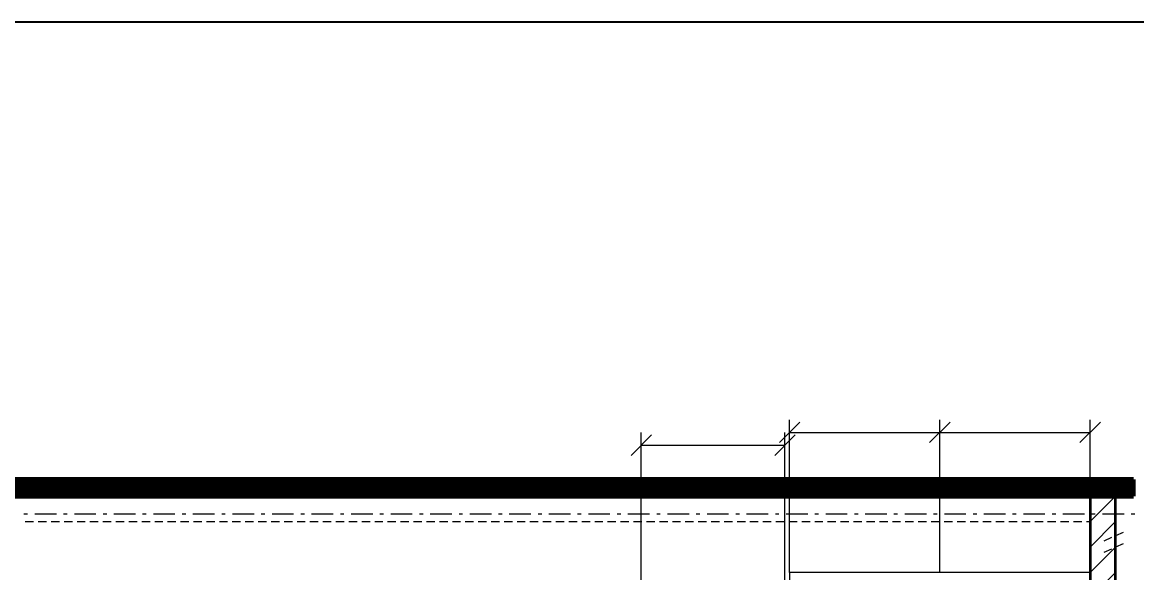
# Model space of a CAD drawing. Header units: millimetres. Extents: x -39780 to 216580, y 220 to 11660.
# Drawn here: x 83958 to 88333, y 9499 to 11660 of the extents above; entities that cross this region are included whole.
import ezdxf

# ---------------------------------------------------------------- set-up
doc = ezdxf.new("R2010")
doc.units = ezdxf.units.MM
for name, color, linetype, lineweight in [('AXIS', 8, 'CONTINUOUS', 9), ('BAND', 7, 'CONTINUOUS', 60), ('DIM', 7, 'CONTINUOUS', 13), ('FRAME', 7, 'CONTINUOUS', 25), ('HATCH', 8, 'CONTINUOUS', 9), ('PENDING', 8, 'CONTINUOUS', 13), ('WALL', 7, 'CONTINUOUS', 35), ('WOOD', 7, 'CONTINUOUS', 18)]:
    doc.layers.add(name, color=color, linetype=linetype, lineweight=lineweight)

msp = doc.modelspace()

# ---------------------------------------------------------------- linework, layer by layer
at = {"layer": 'AXIS'}
for p, q in [((83965.1, 9730), (83979.2, 9730)), ((84007.4, 9730), (84092.1, 9730)), ((84120.3, 9730), (84134.4, 9730)), ((84162.7, 9730), (84247.3, 9730)), ((84275.6, 9730), (84289.7, 9730)), ((84317.9, 9730), (84402.6, 9730)), ((84430.8, 9730), (84444.9, 9730)), ((84473.1, 9730), (84557.8, 9730)), ((84586, 9730), (84600.1, 9730)), ((84628.3, 9730), (84713, 9730)), ((84741.2, 9730), (84755.3, 9730)), ((84783.6, 9730), (84868.2, 9730)), ((84896.4, 9730), (84910.6, 9730)), ((84938.8, 9730), (85023.4, 9730)), ((85051.7, 9730), (85065.8, 9730)), ((85094, 9730), (85178.7, 9730)), ((85206.9, 9730), (85221, 9730)), ((85249.2, 9730), (85333.9, 9730)), ((85362.1, 9730), (85376.2, 9730)), ((85404.4, 9730), (85489.1, 9730)), ((85517.3, 9730), (85531.4, 9730)), ((85559.7, 9730), (85644.3, 9730)), ((85672.6, 9730), (85686.7, 9730)), ((85714.9, 9730), (85799.6, 9730)), ((85827.8, 9730), (85841.9, 9730)), ((85870.1, 9730), (85954.8, 9730)), ((85983, 9730), (85997.1, 9730)), ((86025.3, 9730), (86110, 9730)), ((86138.2, 9730), (86152.3, 9730)), ((86180.6, 9730), (86265.2, 9730)), ((86293.4, 9730), (86307.6, 9730)), ((86335.8, 9730), (86420.4, 9730)), ((86448.7, 9730), (86462.8, 9730)), ((86491, 9730), (86575.7, 9730)), ((86603.9, 9730), (86618, 9730)), ((86646.2, 9730), (86730.9, 9730)), ((86759.1, 9730), (86773.2, 9730)), ((86801.4, 9730), (86886.1, 9730)), ((86914.3, 9730), (86928.4, 9730)), ((86956.7, 9730), (87041.3, 9730)), ((87069.6, 9730), (87083.7, 9730)), ((87111.9, 9730), (87196.6, 9730)), ((87224.8, 9730), (87238.9, 9730)), ((87267.1, 9730), (87351.8, 9730)), ((87380, 9730), (87394.1, 9730)), ((87422.3, 9730), (87507, 9730)), ((87535.2, 9730), (87549.3, 9730)), ((87577.6, 9730), (87662.2, 9730)), ((87690.4, 9730), (87704.6, 9730)), ((87732.8, 9730), (87817.4, 9730)), ((87845.7, 9730), (87859.8, 9730)), ((87888, 9730), (87972.7, 9730)), ((88000.9, 9730), (88015, 9730)), ((88043.2, 9730), (88127.9, 9730)), ((88156.1, 9730), (88170.2, 9730)), ((88198.4, 9730), (88283.1, 9730)), ((88311.3, 9730), (88325.4, 9730))]:
    msp.add_line(p, q, dxfattribs=at)
at = {"layer": 'BAND'}
for p, q in [((88320, 9865), (82530, 9865)), ((82530, 9864), (88320, 9864)), ((82530, 9856), (88320, 9856)), ((82530, 9848), (88320, 9848)), ((88320, 9800), (88320, 9865)), ((82530, 9840), (88320, 9840)), ((82530, 9832), (88320, 9832)), ((82530, 9824), (88320, 9824)), ((82530, 9816), (88320, 9816)), ((82530, 9808), (88320, 9808)), ((82530, 9800), (88320, 9800)), ((82530, 9800), (88320, 9800))]:
    msp.add_line(p, q, dxfattribs=at)
at = {"layer": 'DIM'}
for p, q in [((86930, 10010), (87010, 10090)), ((86970, 9500), (86970, 10100)), ((87520, 10010), (87600, 10090)), ((87520, 10010), (87600, 10090)), ((87560, 9500), (87560, 10100)), ((87560, 9500), (87560, 10100)), ((88110, 10010), (88190, 10090)), ((88150, 9500), (88150, 10100)), ((86348, 9960), (86428, 10040)), ((86388, 9400), (86388, 10050)), ((86912, 9960), (86992, 10040)), ((86952, 9400), (86952, 10050)), ((86970, 10050), (87560, 10050)), ((87560, 10050), (88150, 10050)), ((86388, 10000), (86952, 10000))]:
    msp.add_line(p, q, dxfattribs=at)
at = {"layer": 'FRAME'}
msp.add_line((96580, 11660), (80220, 11660), dxfattribs=at)
at = {"layer": 'HATCH'}
for p, q in [((88150, 9700), (88250, 9800)), ((88150, 9600), (88250, 9700)), ((88150, 9500), (88250, 9600)), ((88150, 9400), (88250, 9500))]:
    msp.add_line(p, q, dxfattribs=at)
at = {"layer": 'PENDING'}
for p, q in [((83970, 9700), (84002.5, 9700)), ((84020.8, 9700), (84053.3, 9700)), ((84071.6, 9700), (84104.1, 9700)), ((84122.4, 9700), (84154.9, 9700)), ((84173.2, 9700), (84205.7, 9700)), ((84224, 9700), (84256.5, 9700)), ((84274.8, 9700), (84307.3, 9700)), ((84325.6, 9700), (84358.1, 9700)), ((84376.4, 9700), (84408.9, 9700)), ((84427.2, 9700), (84459.7, 9700)), ((84478, 9700), (84510.5, 9700)), ((84528.8, 9700), (84561.3, 9700)), ((84579.6, 9700), (84612.1, 9700)), ((84630.4, 9700), (84662.9, 9700)), ((84681.2, 9700), (84713.7, 9700)), ((84732, 9700), (84764.5, 9700)), ((84782.8, 9700), (84815.3, 9700)), ((84833.6, 9700), (84866.1, 9700)), ((84884.4, 9700), (84916.9, 9700)), ((84935.2, 9700), (84967.7, 9700)), ((84986, 9700), (85018.5, 9700)), ((85036.8, 9700), (85069.3, 9700)), ((85087.6, 9700), (85120.1, 9700)), ((85138.4, 9700), (85170.9, 9700)), ((85189.2, 9700), (85221.7, 9700)), ((85240, 9700), (85272.5, 9700)), ((85290.8, 9700), (85323.3, 9700)), ((85341.6, 9700), (85374.1, 9700)), ((85392.4, 9700), (85424.9, 9700)), ((85443.2, 9700), (85475.7, 9700)), ((85494, 9700), (85526.5, 9700)), ((85544.8, 9700), (85577.3, 9700)), ((85595.6, 9700), (85628.1, 9700)), ((85646.4, 9700), (85678.9, 9700)), ((85697.2, 9700), (85729.7, 9700)), ((85748, 9700), (85780.5, 9700)), ((85798.8, 9700), (85831.3, 9700)), ((85849.6, 9700), (85882.1, 9700)), ((85900.4, 9700), (85932.9, 9700)), ((85951.2, 9700), (85983.7, 9700)), ((86002, 9700), (86034.5, 9700)), ((86052.8, 9700), (86085.3, 9700)), ((86103.6, 9700), (86136.1, 9700)), ((86154.4, 9700), (86186.9, 9700)), ((86205.2, 9700), (86237.7, 9700)), ((86256, 9700), (86288.5, 9700)), ((86306.8, 9700), (86339.3, 9700)), ((86357.6, 9700), (86390.1, 9700)), ((86408.4, 9700), (86440.9, 9700)), ((86459.2, 9700), (86491.7, 9700)), ((86510, 9700), (86542.5, 9700)), ((86560.8, 9700), (86593.3, 9700)), ((86611.6, 9700), (86644.1, 9700)), ((86662.4, 9700), (86694.9, 9700)), ((86713.2, 9700), (86745.7, 9700)), ((86764, 9700), (86796.5, 9700)), ((86814.8, 9700), (86847.3, 9700)), ((86865.6, 9700), (86898.1, 9700)), ((86916.4, 9700), (86948.9, 9700)), ((86967.2, 9700), (86999.7, 9700)), ((87018, 9700), (87050.5, 9700)), ((87068.8, 9700), (87101.3, 9700)), ((87119.6, 9700), (87152.1, 9700)), ((87170.4, 9700), (87202.9, 9700)), ((87221.2, 9700), (87253.7, 9700)), ((87272, 9700), (87304.5, 9700)), ((87322.8, 9700), (87355.3, 9700)), ((87373.6, 9700), (87406.1, 9700)), ((87424.4, 9700), (87456.9, 9700)), ((87475.2, 9700), (87507.7, 9700)), ((87526, 9700), (87558.5, 9700)), ((87576.8, 9700), (87609.3, 9700)), ((87627.6, 9700), (87660.1, 9700)), ((87678.4, 9700), (87710.9, 9700)), ((87729.2, 9700), (87761.7, 9700)), ((87780, 9700), (87812.5, 9700)), ((87830.8, 9700), (87863.3, 9700)), ((87881.6, 9700), (87914.1, 9700)), ((87932.4, 9700), (87964.9, 9700)), ((87983.2, 9700), (88015.7, 9700)), ((88034, 9700), (88066.5, 9700)), ((88084.8, 9700), (88117.3, 9700)), ((88135.6, 9700), (88150, 9700)), ((88205, 9625), (88234.7, 9638.2)), ((88251.4, 9645.6), (88281.1, 9658.8)), ((88205, 9580), (88234.7, 9593.2)), ((88251.4, 9600.6), (88281.1, 9613.8))]:
    msp.add_line(p, q, dxfattribs=at)
at = {"layer": 'WALL'}
for p, q in [((88250, 9800), (88150, 9800)), ((88150, 9800), (88150, 7100)), ((88250, 7100), (88250, 9800))]:
    msp.add_line(p, q, dxfattribs=at)
at = {"layer": 'WOOD'}
for p, q in [((88150, 9500), (86970, 9500)), ((86970, 9500), (86970, 7100)), ((88150, 7100), (88150, 9500))]:
    msp.add_line(p, q, dxfattribs=at)

doc.saveas('drawing.dxf')
